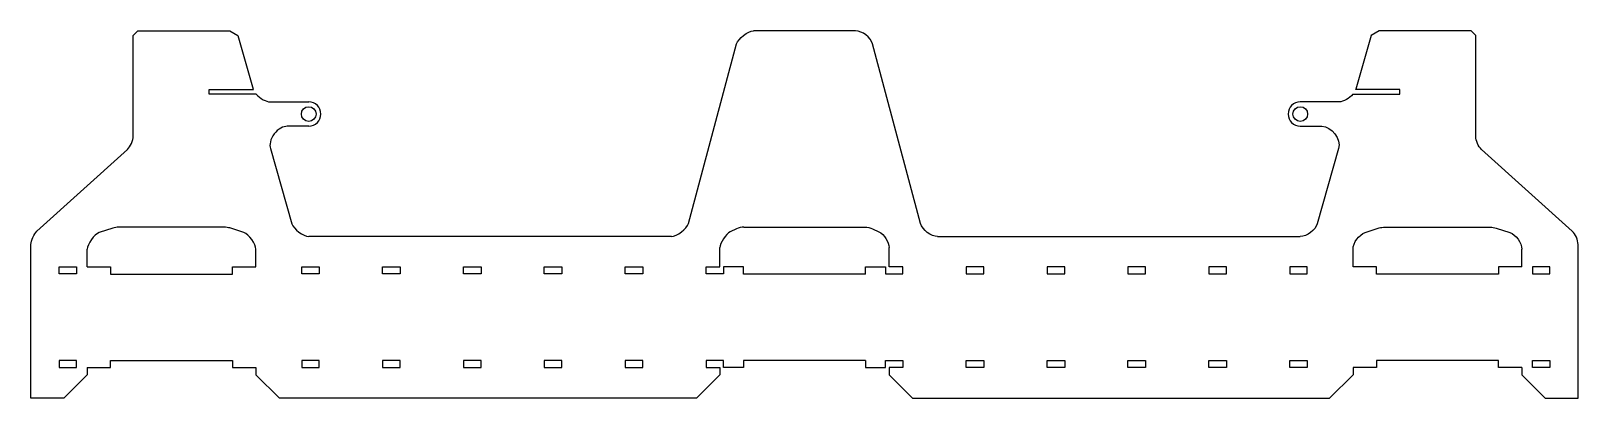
# Model space of a CAD drawing. Header units: millimetres. Extents: x 0 to 1320, y 0 to 314.
import ezdxf

# ---------------------------------------------------------------- set-up
doc = ezdxf.new("R2010")
doc.units = ezdxf.units.MM

msp = doc.modelspace()

# ---------------------------------------------------------------- linework, layer by layer
at = {"color": 7, "linetype": 'Continuous', "lineweight": 25}
for p, q in [((87.3, 309.6), (91.3, 313.6)), ((87.3, 223.5), (87.3, 309.6)), ((91.3, 313.6), (169.6, 313.6)), ((169.6, 313.6), (176.6, 309.8)), ((176.6, 309.8), (189.7, 263.9)), ((703.5, 313.6), (616.5, 313.6)), ((1143.4, 309.8), (1130.3, 263.9)), ((1150.4, 313.6), (1143.4, 309.8)), ((1228.7, 313.6), (1150.4, 313.6)), ((1232.7, 309.6), (1228.7, 313.6)), ((1232.7, 223.5), (1232.7, 309.6)), ((560.9, 149.1), (602, 302.5)), ((759.1, 149.1), (718, 302.5)), ((152, 259.5), (152, 263.7)), ((152, 263.7), (189.8, 263.7)), ((192.2, 259.5), (152, 259.5)), ((204.1, 253), (237, 253)), ((1115.9, 253), (1083, 253)), ((1127.8, 259.5), (1168, 259.5)), ((1168, 263.7), (1130.2, 263.7)), ((1168, 259.5), (1168, 263.7)), ((237, 232.2), (218.7, 232.2)), ((1083, 232.2), (1101.3, 232.2)), ((4.9, 142.5), (82.3, 212.4)), ((204.3, 213.1), (222.6, 148.9)), ((1115.7, 213.1), (1097.4, 148.9)), ((1315.1, 142.5), (1237.7, 212.4)), ((70, 145.2), (58.3, 141.4)), ((165, 146), (74.7, 146)), ((181.6, 141.4), (169.6, 145.3)), ((608.3, 146), (711.7, 146)), ((1138.4, 141.4), (1150.4, 145.3)), ((1155, 146), (1245.3, 146)), ((1250, 145.2), (1261.7, 141.4)), ((546.4, 138), (237.1, 138)), ((602, 144.6), (596.5, 142)), ((718, 144.6), (723.5, 142)), ((773.6, 138), (1082.9, 138)), ((0, 0), (0, 131.3)), ((48, 112), (48, 127.1)), ((192, 112), (192, 127.1)), ((587.9, 112), (587.9, 128.5)), ((732.1, 112), (732.1, 128.5)), ((1128, 112), (1128, 127.1)), ((1272, 112), (1272, 127.1)), ((1320, 0), (1320, 131.3)), ((24, 106), (24, 112)), ((24, 112), (39, 112)), ((39, 106), (24, 106)), ((39, 112), (39, 106)), ((48, 112), (68, 112)), ((68, 112), (68, 105.8)), ((68, 105.8), (172, 105.8)), ((172, 112), (192, 112)), ((172, 105.8), (172, 112)), ((231, 106), (231, 112)), ((231, 112), (246, 112)), ((246, 106), (231, 106)), ((246, 112), (246, 106)), ((300, 106), (300, 112)), ((300, 112), (315, 112)), ((315, 106), (300, 106)), ((315, 112), (315, 106)), ((369, 106), (369, 112)), ((369, 112), (384, 112)), ((384, 106), (369, 106)), ((384, 112), (384, 106)), ((438, 106), (438, 112)), ((438, 112), (453, 112)), ((453, 106), (438, 106)), ((453, 112), (453, 106)), ((507, 112), (522, 112)), ((507, 106), (507, 112)), ((522, 106), (507, 106)), ((522, 112), (522, 106)), ((576, 106), (576, 112)), ((576, 112), (587.9, 112)), ((591, 106), (576, 106)), ((607.9, 112), (591, 112)), ((591, 112), (591, 106)), ((607.9, 105.8), (607.9, 112)), ((712.1, 105.8), (607.9, 105.8)), ((712.1, 112), (729, 112)), ((712.1, 105.8), (712.1, 112)), ((729, 112), (729, 106)), ((729, 106), (744, 106)), ((744, 112), (732.1, 112)), ((744, 106), (744, 112)), ((813, 112), (798, 112)), ((798, 112), (798, 106)), ((798, 106), (813, 106)), ((813, 106), (813, 112)), ((867, 112), (867, 106)), ((882, 112), (867, 112)), ((867, 106), (882, 106)), ((882, 106), (882, 112)), ((936, 112), (936, 106)), ((951, 112), (936, 112)), ((936, 106), (951, 106)), ((951, 106), (951, 112)), ((1005, 112), (1005, 106)), ((1020, 112), (1005, 112)), ((1005, 106), (1020, 106)), ((1020, 106), (1020, 112)), ((1074, 112), (1074, 106)), ((1089, 112), (1074, 112)), ((1074, 106), (1089, 106)), ((1089, 106), (1089, 112)), ((1148, 112), (1128, 112)), ((1148, 105.8), (1148, 112)), ((1252, 105.8), (1148, 105.8)), ((1272, 112), (1252, 112)), ((1252, 112), (1252, 105.8)), ((1281, 112), (1281, 106)), ((1296, 112), (1281, 112)), ((1281, 106), (1296, 106)), ((1296, 106), (1296, 112)), ((24, 32), (24, 26)), ((39, 32), (24, 32)), ((39, 26), (39, 32)), ((68, 26), (68, 32.2)), ((68, 32.2), (172, 32.2)), ((172, 32.2), (172, 26)), ((231, 32), (231, 26)), ((246, 32), (231, 32)), ((246, 26), (246, 32)), ((300, 32), (300, 26)), ((315, 32), (300, 32)), ((315, 26), (315, 32)), ((369, 32), (369, 26)), ((384, 32), (369, 32)), ((384, 26), (384, 32)), ((438, 32), (438, 26)), ((453, 32), (438, 32)), ((453, 26), (453, 32)), ((507, 32), (507, 26)), ((522, 32), (507, 32)), ((522, 26), (522, 32)), ((576, 32), (576, 26)), ((591, 32), (576, 32)), ((591, 26), (591, 32)), ((607.9, 32.2), (607.9, 26)), ((712.1, 32.2), (607.9, 32.2)), ((712.1, 32.2), (712.1, 26)), ((729, 26), (729, 32)), ((729, 32), (744, 32)), ((744, 32), (744, 26)), ((798, 26), (798, 32)), ((798, 32), (813, 32)), ((813, 32), (813, 26)), ((867, 26), (867, 32)), ((867, 32), (882, 32)), ((882, 32), (882, 26)), ((936, 26), (936, 32)), ((936, 32), (951, 32)), ((951, 32), (951, 26)), ((1005, 26), (1005, 32)), ((1005, 32), (1020, 32)), ((1020, 32), (1020, 26)), ((1074, 26), (1074, 32)), ((1074, 32), (1089, 32)), ((1089, 32), (1089, 26)), ((1148, 32.2), (1148, 26)), ((1252, 32.2), (1148, 32.2)), ((1252, 26), (1252, 32.2)), ((1281, 26), (1281, 32)), ((1281, 32), (1296, 32)), ((1296, 32), (1296, 26)), ((24, 26), (39, 26)), ((28, 0), (48, 20)), ((48, 26), (48, 20)), ((48, 26), (68, 26)), ((172, 26), (192, 26)), ((192, 26), (192, 20)), ((192, 20), (212, 0)), ((231, 26), (246, 26)), ((300, 26), (315, 26)), ((369, 26), (384, 26)), ((438, 26), (453, 26)), ((507, 26), (522, 26)), ((567.9, 0), (587.9, 20)), ((576, 26), (587.9, 26)), ((587.9, 26), (587.9, 20)), ((607.9, 26), (591, 26)), ((712.1, 26), (729, 26)), ((744, 26), (732.1, 26)), ((732.1, 26), (732.1, 20)), ((732.1, 20), (752.1, 0)), ((813, 26), (798, 26)), ((882, 26), (867, 26)), ((951, 26), (936, 26)), ((1020, 26), (1005, 26)), ((1089, 26), (1074, 26)), ((1108, 0), (1128, 20)), ((1128, 26), (1128, 20)), ((1148, 26), (1128, 26)), ((1272, 26), (1252, 26)), ((1272, 26), (1272, 20)), ((1272, 20), (1292, 0)), ((1296, 26), (1281, 26)), ((28, 0), (0, 0)), ((567.9, 0), (212, 0)), ((752.1, 0), (1108, 0)), ((1292, 0), (1320, 0))]:
    msp.add_line(p, q, dxfattribs=at)
for centre in [(237, 242.6), (1083, 242.6)]:
    msp.add_circle(centre, 6.25, dxfattribs=at)
for centre, start, end in [((237, 242.6), 270, 90), ((1083, 242.6), 90, 270)]:
    msp.add_arc(centre, 10.4, start, end, dxfattribs=at)
for points in [[(602, 302.5), (603.2, 306.9), (611.9, 313.6), (616.5, 313.6)], [(718, 302.5), (716.5, 308.1), (709.3, 313.6), (703.5, 313.6)], [(189.7, 263.9), (189.7, 263.8), (189.7, 263.8), (189.8, 263.7)], [(192.2, 259.5), (195.2, 255.8), (201, 253), (204.1, 253)], [(1127.8, 259.5), (1125, 256), (1120.1, 253), (1115.9, 253)], [(1130.3, 263.9), (1130.3, 263.8), (1130.3, 263.8), (1130.2, 263.7)], [(1101.3, 232.2), (1109.8, 232.2), (1118.1, 221.2), (1115.7, 213.1)], [(82.3, 212.4), (84.6, 214.4), (87.3, 220.5), (87.3, 223.5)], [(1237.7, 212.4), (1234.9, 214.9), (1232.7, 219.8), (1232.7, 223.5)], [(74.7, 146), (73.5, 146), (71.1, 145.6), (70, 145.2)], [(169.6, 145.3), (168.5, 145.6), (166.1, 146), (165, 146)], [(222.6, 148.9), (223.9, 144.5), (232.6, 138), (237.1, 138)], [(546.4, 138), (551, 138), (559.7, 144.7), (560.9, 149.1)], [(608.3, 146), (606.7, 146), (603.5, 145.3), (602, 144.6)], [(711.7, 146), (713.5, 146), (716.3, 145.4), (718, 144.6)], [(773.6, 138), (767.8, 138), (760.6, 143.5), (759.1, 149.1)], [(1097.4, 148.9), (1095.8, 143.4), (1088.7, 138), (1082.9, 138)], [(1150.4, 145.3), (1151.7, 145.7), (1153.7, 146), (1155, 146)], [(1245.3, 146), (1246.7, 146), (1248.7, 145.7), (1250, 145.2)], [(0, 131.3), (0, 134.4), (2.7, 140.4), (4.9, 142.5)], [(58.3, 141.4), (54.1, 140), (48, 131.5), (48, 127.1)], [(192, 127.1), (192, 131.5), (185.8, 140), (181.6, 141.4)], [(596.5, 142), (592.9, 140.3), (587.9, 132.5), (587.9, 128.5)], [(723.5, 142), (728, 139.9), (732.1, 133.5), (732.1, 128.5)], [(1128, 127.1), (1128, 132.7), (1133.1, 139.6), (1138.4, 141.4)], [(1261.7, 141.4), (1267, 139.7), (1272, 132.7), (1272, 127.1)], [(1320, 131.3), (1320, 135), (1317.8, 140), (1315.1, 142.5)]]:
    msp.add_open_spline(points, degree=3, dxfattribs=at)
msp.add_open_spline([(218.7, 232.2), (215.7, 232.2), (210.8, 230), (204.2, 221.2), (203.4, 215.9), (204.3, 213.1)], degree=3, knots=[0, 0, 0, 0, 0.5, 0.5, 1, 1, 1, 1], dxfattribs=at)

doc.saveas('drawing.dxf')
